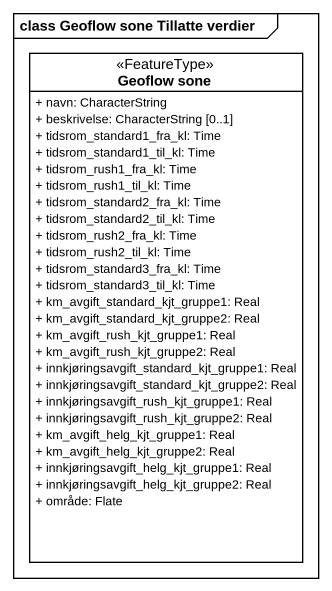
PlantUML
@startuml
mainframe class Geoflow sone Tillatte verdier
hide circle
hide empty members
skinparam classAttributeIconSize 0
class "Geoflow sone" as Geoflow_sone <<FeatureType>> {
  + navn: CharacterString
  + beskrivelse: CharacterString [0..1]
  + tidsrom_standard1_fra_kl: Time
  + tidsrom_standard1_til_kl: Time
  + tidsrom_rush1_fra_kl: Time
  + tidsrom_rush1_til_kl: Time
  + tidsrom_standard2_fra_kl: Time
  + tidsrom_standard2_til_kl: Time
  + tidsrom_rush2_fra_kl: Time
  + tidsrom_rush2_til_kl: Time
  + tidsrom_standard3_fra_kl: Time
  + tidsrom_standard3_til_kl: Time
  + km_avgift_standard_kjt_gruppe1: Real
  + km_avgift_standard_kjt_gruppe2: Real
  + km_avgift_rush_kjt_gruppe1: Real
  + km_avgift_rush_kjt_gruppe2: Real
  + innkjøringsavgift_standard_kjt_gruppe1: Real
  + innkjøringsavgift_standard_kjt_gruppe2: Real
  + innkjøringsavgift_rush_kjt_gruppe1: Real
  + innkjøringsavgift_rush_kjt_gruppe2: Real
  + km_avgift_helg_kjt_gruppe1: Real
  + km_avgift_helg_kjt_gruppe2: Real
  + innkjøringsavgift_helg_kjt_gruppe1: Real
  + innkjøringsavgift_helg_kjt_gruppe2: Real
  + område: Flate
}
@enduml
